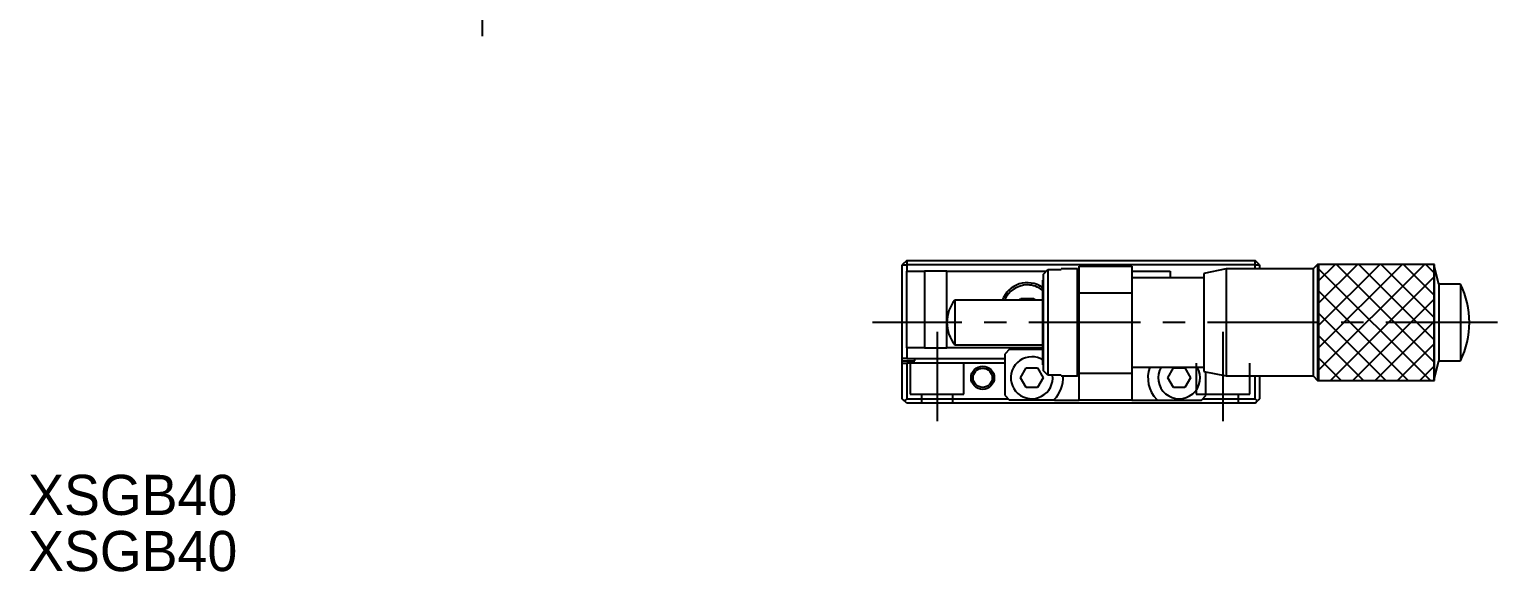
# Model space of a CAD drawing. Extents: x 27 to 358, y 57 to 239.
# Drawn here: x 26.5 to 190.9, y 57.4 to 118.2 of the extents above; entities that cross this region are included whole.
import ezdxf

# ---------------------------------------------------------------- set-up
doc = ezdxf.new("R2010")
doc.units = 0
doc.header["$LTSCALE"] = 10
doc.linetypes.add('CENTER', pattern=[2, 1.25, -0.25, 0.25, -0.25])
doc.linetypes.add('DASHED', pattern=[3.5, 2, -1.5])
doc.layers.get('0').update_dxf_attribs({"linetype": 'CONTINUOUS'})
doc.layers.add('CENTER', color=1, linetype='CENTER')
doc.styles.get("Standard").update_dxf_attribs({"font": 'FGP教科書体NT-M'})

msp = doc.modelspace()

# ---------------------------------------------------------------- linework, layer by layer
at = {"color": 7, "linetype": 'CONTINUOUS'}
for p, q in [((124.777827, 92.306706), (124.277827, 91.806706)), ((124.777827, 92.306706), (124.777827, 91.806706)), ((124.777827, 92.306706), (163.777827, 92.306706)), ((163.777827, 91.806706), (163.777827, 92.306706)), ((164.277827, 91.806706), (163.777827, 92.306706)), ((124.277827, 91.806706), (124.777827, 91.806706)), ((124.277827, 81.306706), (124.277827, 91.806706)), ((124.777827, 91.806706), (124.777827, 91.106706)), ((163.777827, 91.806706), (124.777827, 91.806706)), ((124.777827, 82.506706), (124.777827, 91.106706)), ((124.777827, 91.106706), (126.777827, 91.106706)), ((126.777827, 91.106706), (126.777827, 82.506706)), ((129.277827, 91.106706), (126.777827, 91.106706)), ((129.277827, 82.506706), (129.277827, 91.106706)), ((129.277827, 91.106706), (140.414283, 91.106706)), ((140.077827, 90.765033), (140.577827, 91.272786)), ((140.077827, 79.948379), (140.077827, 90.765033)), ((140.577827, 91.272786), (140.577827, 79.440626)), ((140.577827, 91.272786), (142.077827, 91.272786)), ((142.077827, 91.272786), (142.077827, 91.356706)), ((143.877827, 91.356706), (142.077827, 91.356706)), ((143.877827, 79.356706), (143.877827, 91.356706)), ((144.077827, 91.156706), (143.877827, 91.356706)), ((144.077827, 91.656706), (149.977827, 91.656706)), ((144.077827, 88.656706), (144.077827, 91.656706)), ((149.977827, 91.656706), (149.977827, 88.656706)), ((149.977827, 91.106706), (154.277827, 91.106706)), ((154.277827, 91.106706), (154.277827, 90.356706)), ((160.527826, 91.356702), (158.027827, 90.856703)), ((158.027827, 90.856703), (158.027827, 79.856709)), ((160.527826, 91.356702), (160.527826, 79.35671)), ((170.277831, 91.356702), (160.527826, 91.356702)), ((163.777827, 91.806706), (164.277827, 91.806706)), ((163.777827, 91.356702), (163.777827, 91.806706)), ((164.277827, 91.806706), (164.277827, 91.356702)), ((170.777833, 91.856705), (170.277831, 91.356702)), ((170.277831, 91.356702), (170.277831, 79.35671)), ((170.777833, 91.856705), (170.777833, 78.856707)), ((183.777834, 91.856705), (170.777833, 91.856705)), ((183.877834, 91.856705), (170.877833, 91.856705)), ((170.877833, 91.856705), (170.877833, 78.856707)), ((183.777834, 91.856705), (183.777834, 78.856707)), ((184.367322, 89.656706), (183.777834, 91.856705)), ((183.877834, 78.856707), (183.877834, 91.856705)), ((139.977827, 90.106706), (139.977827, 80.606706)), ((140.077827, 90.106706), (139.977827, 90.106706)), ((158.027827, 90.356706), (149.977827, 90.356706)), ((184.367322, 89.656706), (184.367322, 81.056706)), ((186.777833, 89.656706), (184.367322, 89.656706)), ((186.777833, 89.656706), (186.777833, 81.056706)), ((130.155336, 87.856702), (130.155336, 82.85671)), ((139.977827, 87.856702), (130.155336, 87.856702)), ((137.440667, 87.856702), (137.556139, 88.056706)), ((137.556139, 88.056706), (138.999515, 88.056706)), ((138.999515, 88.056706), (139.114987, 87.856702)), ((144.077827, 79.656706), (144.077827, 88.656706)), ((149.977827, 88.656706), (144.077827, 88.656706)), ((149.977827, 88.656706), (149.977827, 79.656706)), ((126.777827, 82.506706), (124.777827, 82.506706)), ((124.777827, 82.506706), (124.777827, 81.306706)), ((126.777827, 82.506706), (129.277827, 82.506706)), ((139.977827, 82.506706), (129.277827, 82.506706)), ((130.155336, 82.85671), (139.977827, 82.85671)), ((136.277827, 82.356706), (135.777827, 81.856706)), ((136.277827, 82.356706), (139.977827, 82.356706)), ((124.777827, 81.306706), (124.277827, 81.306706)), ((124.277827, 81.056706), (124.277827, 81.306706)), ((124.277827, 81.056706), (125.677827, 81.056706)), ((124.277827, 80.806706), (124.277827, 81.056706)), ((124.277827, 76.806706), (124.277827, 80.806706)), ((124.277827, 80.806706), (124.777827, 80.806706)), ((124.777827, 81.306706), (135.777827, 81.306706)), ((124.777827, 80.806706), (124.777827, 76.806706)), ((135.777827, 80.806706), (124.777827, 80.806706)), ((125.677827, 81.056706), (125.677827, 81.306706)), ((135.777827, 77.156706), (135.777827, 81.856706)), ((139.977827, 80.606706), (140.077827, 80.606706)), ((183.777834, 78.856707), (184.367322, 81.056706)), ((184.367322, 81.056706), (186.777833, 81.056706)), ((137.507657, 79.156706), (138.142742, 80.256706)), ((138.142742, 78.056706), (137.507657, 79.156706)), ((138.142742, 80.256706), (139.412913, 80.256706)), ((139.412913, 80.256706), (140.047998, 79.156706)), ((140.047998, 79.156706), (139.412913, 78.056706)), ((140.577827, 79.440626), (140.077827, 79.948379)), ((142.077827, 79.440626), (140.577827, 79.440626)), ((142.077827, 79.356706), (142.077827, 79.440626)), ((142.077827, 79.356706), (143.877827, 79.356706)), ((143.877827, 79.356706), (144.077827, 79.556706)), ((144.077827, 76.656706), (144.077827, 79.656706)), ((144.077827, 79.656706), (149.977827, 79.656706)), ((149.977827, 80.356706), (158.027827, 80.356706)), ((149.977827, 79.656706), (149.977827, 76.656706)), ((154.007657, 79.156706), (154.642742, 80.256706)), ((154.642742, 78.056706), (154.007657, 79.156706)), ((154.642742, 80.256706), (155.912913, 80.256706)), ((155.912913, 80.256706), (156.547998, 79.156706)), ((156.547998, 79.156706), (155.912913, 78.056706)), ((158.027827, 79.856709), (160.527826, 79.35671)), ((158.277827, 77.156706), (158.277827, 79.806709)), ((160.527826, 79.35671), (170.277831, 79.35671)), ((163.777827, 76.806706), (163.777827, 79.35671)), ((164.277827, 79.35671), (164.277827, 76.806706)), ((170.277831, 79.35671), (170.777833, 78.856707)), ((139.412913, 78.056706), (138.142742, 78.056706)), ((155.912913, 78.056706), (154.642742, 78.056706)), ((170.777833, 78.856707), (183.777834, 78.856707)), ((170.877833, 78.856707), (183.877834, 78.856707)), ((124.527827, 76.556706), (124.277827, 76.806706)), ((124.777827, 76.806706), (124.527827, 76.556706)), ((124.777827, 76.306706), (124.527827, 76.556706)), ((124.777827, 76.806706), (136.127827, 76.806706)), ((163.777827, 76.306706), (124.777827, 76.306706)), ((135.777827, 77.156706), (136.277827, 76.656706)), ((141.325355, 76.656706), (136.277827, 76.656706)), ((141.295983, 76.725885), (141.325355, 76.656706)), ((141.325355, 76.656706), (144.077827, 76.656706)), ((149.977827, 76.656706), (144.077827, 76.656706)), ((149.977827, 76.656706), (152.730299, 76.656706)), ((152.730299, 76.656706), (152.759672, 76.725885)), ((152.730299, 76.656706), (157.777827, 76.656706)), ((157.777827, 76.656706), (158.277827, 77.156706)), ((157.927827, 76.806706), (163.777827, 76.806706)), ((164.027827, 76.556706), (163.777827, 76.806706)), ((163.777827, 76.306706), (164.027827, 76.556706)), ((164.277827, 76.806706), (164.027827, 76.556706))]:
    msp.add_line(p, q, dxfattribs=at)
at = {"color": 3, "linetype": 'CONTINUOUS'}
for p, q in [((170.877833, 90.004028), (172.73051, 91.856705)), ((170.877833, 87.504028), (175.23051, 91.856705)), ((170.877833, 85.004028), (177.73051, 91.856705)), ((170.877833, 82.504028), (180.23051, 91.856705)), ((170.877833, 80.004028), (182.73051, 91.856705)), ((170.877833, 91.382559), (183.403686, 78.856707)), ((172.230512, 78.856707), (183.877834, 90.504029)), ((172.903688, 91.856705), (183.877834, 80.882558)), ((175.403688, 91.856705), (183.877834, 83.382558)), ((177.903688, 91.856705), (183.877834, 85.882558)), ((180.403688, 91.856705), (183.877834, 88.382558)), ((182.903688, 91.856705), (183.877834, 90.882558)), ((170.877833, 88.882559), (180.903686, 78.856707)), ((174.730512, 78.856707), (183.877834, 88.004029)), ((170.877833, 86.382559), (178.403686, 78.856707)), ((177.230512, 78.856707), (183.877834, 85.504029)), ((170.877833, 83.882559), (175.903686, 78.856707)), ((179.730512, 78.856707), (183.877834, 83.004029)), ((170.877833, 81.382559), (173.403686, 78.856707)), ((182.230512, 78.856707), (183.877834, 80.504029)), ((170.877833, 78.882559), (170.903686, 78.856707))]:
    msp.add_line(p, q, dxfattribs=at)
at = {"color": 3, "linetype": 'DASHED'}
for p, q in [((125.177827, 80.806706), (125.177827, 77.306706)), ((131.177827, 77.306706), (131.177827, 80.806706)), ((157.177827, 80.806706), (157.177827, 77.306706)), ((163.177827, 77.306706), (163.177827, 80.806706)), ((125.177827, 77.306706), (131.177827, 77.306706)), ((126.427827, 77.306706), (126.427827, 76.306706)), ((129.927827, 76.306706), (129.927827, 77.306706)), ((157.177827, 77.306706), (163.177827, 77.306706)), ((161.927827, 76.306706), (161.927827, 77.306706))]:
    msp.add_line(p, q, dxfattribs=at)
at = {"color": 3, "linetype": 'CONTINUOUS'}
msp.add_circle((133.277827, 79.156706), 1.3, dxfattribs=at)
at = {"color": 7, "linetype": 'CONTINUOUS'}
msp.add_circle((133.277827, 79.156706), 1.075, dxfattribs=at)
for centre, radius, start, end in [((138.277827, 86.806706), 3, 55.481892, 159.512766), ((138.277827, 86.806706), 2.75, 90, 157.55374), ((138.277827, 86.806706), 2.75, 51.816518, 90), ((178.032833, 85.356706), 9.745001, 333.816209, 26.183791), ((133.277832, 85.356706), 3.999997, 141.317811, 179.98846), ((133.277832, 85.356706), 3.999997, 179.98846, 218.682189), ((138.777827, 79.156706), 2.35, 90, 6.939263), ((138.777827, 79.156706), 2.35, 59.293644, 90), ((138.777827, 79.156706), 3.5, 316.010986, 3.275829), ((155.277827, 79.156706), 3.5, 160.314945, 223.989014), ((155.277827, 79.156706), 2.35, 149.293644, 30.706356)]:
    msp.add_arc(centre, radius, start, end, dxfattribs=at)
at = {"layer": 'CENTER', "color": 1, "linetype": 'CENTER'}
for p, q in [((77.283404, 117.432456), (77.283404, 132.632456)), ((190.932901, 85.356706), (120.932901, 85.356706)), ((128.177827, 84.306706), (128.177827, 74.306706)), ((160.177827, 84.306706), (160.177827, 74.306706))]:
    msp.add_line(p, q, dxfattribs=at)

# ---------------------------------------------------------------- texts
at = {"color": 7}
for p in [(26.408313, 63.779451), (26.408313, 57.487974)]:
    msp.add_text('XSGB40', height=4.5, dxfattribs=at).set_placement(p)

doc.saveas('drawing.dxf')
